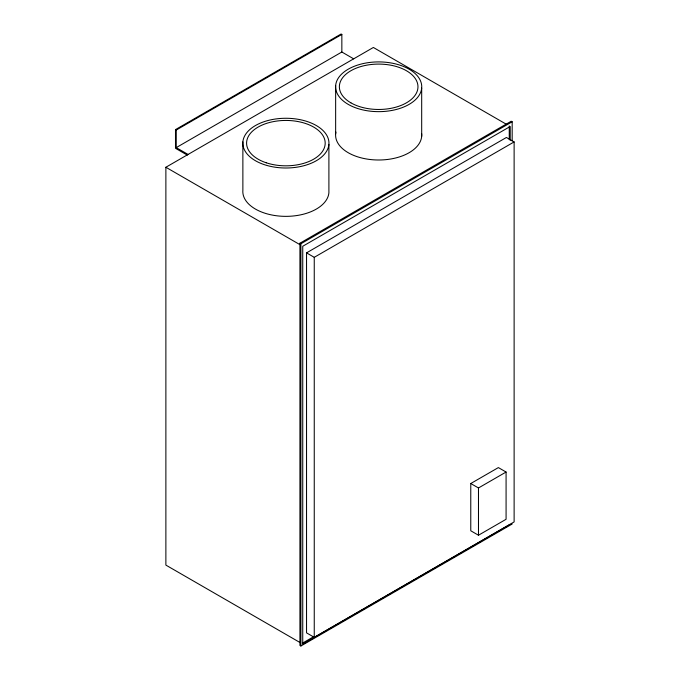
<?xml version="1.0" encoding="UTF-8"?>
<svg xmlns="http://www.w3.org/2000/svg" width="680" height="680" viewBox="0 0 680 680"><rect width="100%" height="100%" fill="white"/><g stroke="black" fill="none" stroke-linecap="round" stroke-linejoin="round"><path stroke-width="1.02" d="M187.323 155.125L175.499 148.291L175.499 129.608L341.105 34L341.844 34.425L341.844 52.011L176.239 147.619L176.239 130.042L341.844 34.425M299.94 642.49L165.877 565.097L165.877 167.255L373.363 47.464L506.498 124.338M512.176 524.016L300.892 646L299.923 645.447L299.923 243.21L511.215 121.219L512.176 121.779L512.176 140.879M299.923 243.21L300.892 243.763L512.176 121.779M306.544 252.867L506.413 137.47L514.123 141.924L514.123 521.925L314.253 637.321L306.544 632.867L306.544 252.867L314.253 257.32L514.123 141.924M470.772 483.522L498.372 467.585L506.081 472.039L506.081 519.29L478.482 535.228L470.772 530.774L470.772 483.522L478.482 487.968L506.081 472.039M302.694 643.025L313.709 636.667M510.221 524.322L302.736 644.113L302.736 246.27L510.221 126.48L510.221 140.275M341.844 52.011L353.668 58.837M175.499 129.608L176.239 130.042M176.239 147.619L188.062 154.445M165.877 167.255L299.94 244.655M509.252 125.927L509.252 139.714M478.482 487.968L478.482 535.228M421.685 88.017A43.069 24.871 0 0 1 355.291 107.669A43.069 24.871 0 0 1 359.014 64.651A43.069 24.871 0 0 1 421.685 88.017L421.685 136.374M335.648 85.535L335.648 133.892M328.899 144.373A43.069 24.871 0 0 1 262.514 164.024A43.069 24.871 0 0 1 266.237 121.006A43.069 24.871 0 0 1 328.899 144.373L328.899 192.729A43.069 24.871 0 0 1 283.738 216.325A43.069 24.871 0 0 1 242.871 190.247L242.871 141.891M314.253 257.32L314.253 637.321M300.892 243.763L300.892 646M421.651 133.586A43.069 24.871 0 0 1 377.324 159.987A43.069 24.871 0 0 1 335.928 132.047M266.237 162.783A39.304 22.695 0 0 0 325.185 143.131A39.304 22.695 0 0 0 266.237 123.48A39.304 22.695 0 0 0 266.237 162.783M350.872 102.825A39.304 22.695 0 0 0 416.627 92.65A39.304 22.695 0 0 0 368.492 64.864A39.304 22.695 0 0 0 350.872 102.825"/></g></svg>
